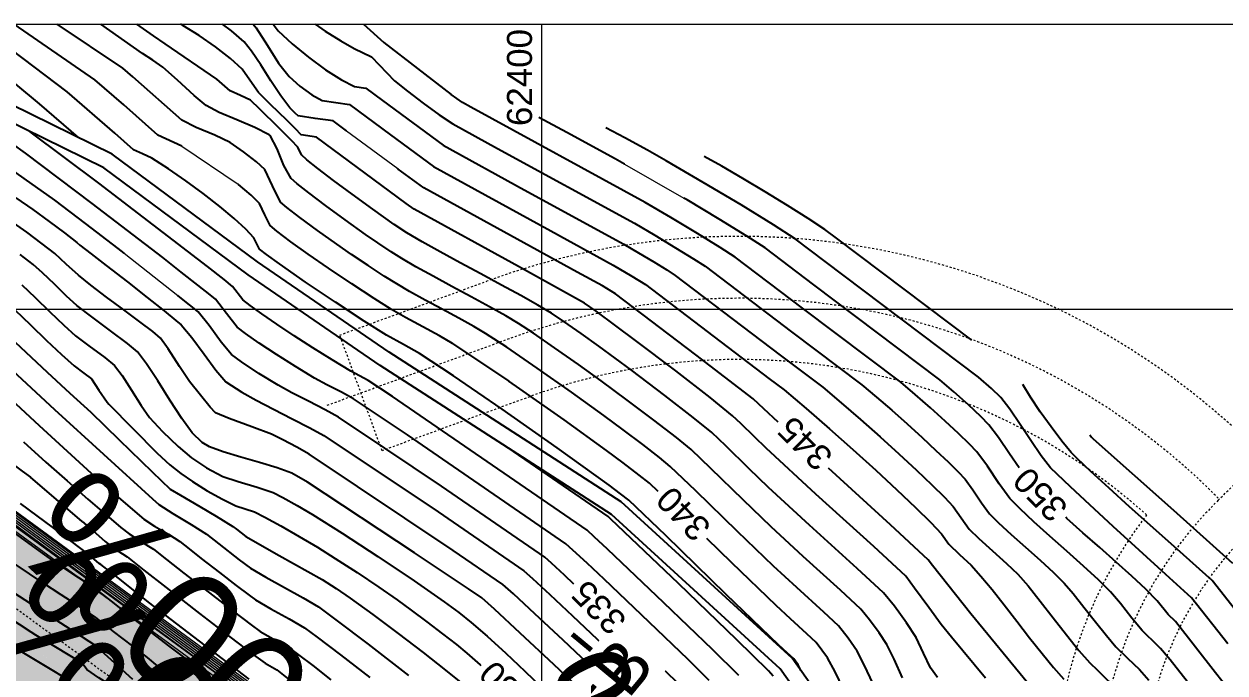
# Model space of a CAD drawing. Extents: x 62344 to 62624, y 108620 to 109406.
# Drawn here: x 62374.1 to 62434.2, y 108731.8 to 108764.3 of the extents above; entities that cross this region are included whole.
import ezdxf
from ezdxf.enums import TextEntityAlignment as Align

# ---------------------------------------------------------------- set-up
doc = ezdxf.new("R2018")
doc.units = 0
doc.header["$LTSCALE"] = 0.039369
doc.header["$MEASUREMENT"] = 0
for name, pattern in [('NASCOSTA', [9.525, 6.35, -3.175]), ('TRATTEGGIATA', [0.75, 0.5, -0.25]), ('TRATTOPUNTO2', [0.5, 0.25, -0.125, 0, -0.125])]:
    doc.linetypes.add(name, pattern=pattern)
for name, color, linetype in [('coordinate', 2, 'Continuous'), ('curve livello 1m', 2, 'Continuous'), ('curve livello 5m', 7, 'Continuous'), ('LIN010TR', 2, 'NASCOSTA'), ('LIN018CO', 6, 'Continuous'), ('LIN025CO', 7, 'Continuous'), ('LIN035CO', 1, 'Continuous'), ('Strade', 7, 'Continuous'), ('TEXT018', 143, 'Continuous'), ('TEXT035', 1, 'Continuous'), ('TEXT050', 3, 'Continuous'), ('TRATTCOLO-30', 253, 'Continuous'), ('TRATTCOLO-7', 51, 'Continuous')]:
    doc.layers.add(name, color=color, linetype=linetype)
doc.layers.add('LIN070CO', color=4, linetype='Continuous', lineweight=70)
doc.styles.add('ARIAL', font='arial.ttf')

# ---------------------------------------------------------------- blocks, each defined once
blk = doc.blocks.new('*U10')
at = {"layer": 'LIN018CO'}
blk.add_hatch(color=256, dxfattribs=at).paths.add_polyline_path([(-0.246, 0.129), (-0.241, 0.249), (0.004, 0.12)])
for p, q in [((-0.246, 0.129), (-0.241, 0.249)), ((-0.241, 0.249), (0.004, 0.12)), ((0.004, 0.12), (-1.835, 0.184))]:
    blk.add_line(p, q, dxfattribs=at)
at = {"layer": 'TEXT035', "lineweight": 30, "flags": 52}
blk.add_attdef('VALORE_AD', text='', height=0.25, rotation=357.992, dxfattribs=at).set_placement((-0.312, 0.191), align=Align.BOTTOM_RIGHT)
blk = doc.blocks.new('*U12')
at = {"layer": 'LIN018CO'}
blk.add_hatch(color=256, dxfattribs=at).paths.add_polyline_path([(-0.178, 0.213), (-0.128, 0.322), (0.05, 0.109)])
for p, q in [((0.05, 0.109), (-1.625, 0.872)), ((-0.178, 0.213), (-0.128, 0.322)), ((-0.128, 0.322), (0.05, 0.109))]:
    blk.add_line(p, q, dxfattribs=at)
at = {"layer": 'TEXT035', "lineweight": 30, "flags": 17}
blk.add_attdef('VALORE_AD', text='', height=0.25, rotation=335.5292, dxfattribs=at).set_placement((-0.215, 0.296), align=Align.BOTTOM_RIGHT)
blk = doc.blocks.new('Strada 4')
at = {"layer": 'TRATTCOLO-30', "linetype": 'Continuous', "lineweight": 0}
h = blk.add_hatch(color=256, dxfattribs=at)
h.dxf.hatch_style = 1
h.paths.add_polyline_path([(43.105, -1.419), (46.497, -3.339), (80.151, -4.519), (80.103, -2.716)])
h.paths.add_polyline_path([(46.497, -3.339), (46.874, -3.552), (52.527, -6.752), (80.237, -7.724), (80.151, -4.519)])
edge = h.paths.add_edge_path()
edge.add_line((55.533, 0.147), (48.635, 2.784))
edge.add_arc((41.881, -19.911), 23.678, 73.42614, 98.35518)
edge.add_line((38.44, 3.516), (21.582, 1.651))
edge.add_line((21.582, 1.651), (3.299, 0.105))
edge.add_line((3.299, 0.105), (0, 0))
edge.add_line((0, 0), (-4.868, -2.433))
edge.add_line((-4.868, -2.433), (-6.76, -3.083))
edge.add_line((-6.76, -3.083), (-8.08, -3.177))
edge.add_line((-8.08, -3.177), (-9.796, -2.619))
edge.add_line((-9.796, -2.619), (-8.386, -3.862))
edge.add_line((-8.386, -3.862), (0.216, -4.319))
edge.add_line((0.216, -4.319), (4.425, -3.312))
edge.add_line((4.425, -3.312), (21.922, -1.833))
edge.add_line((21.922, -1.833), (38.889, 0.045))
edge.add_line((38.889, 0.045), (40.891, -0.537))
edge.add_line((40.891, -0.537), (40.911, 0.659))
edge.add_line((40.911, 0.659), (40.911, 0.659))
edge.add_line((40.911, 0.659), (55.533, 0.147))
h.paths.add_polyline_path([(80.063, -1.214), (56.974, -0.404), (55.533, 0.147), (40.911, 0.659), (40.891, -0.537), (42.241, -0.929), (43.105, -1.419), (80.103, -2.716)])
h.paths.add_polyline_path([(113.896, 1.782), (80.063, -1.214), (80.103, -2.716), (114.117, -0.719), (114.116, -0.709)])
h.paths.add_polyline_path([(112.477, -4.869), (112.186, -1.588), (80.151, -4.519), (80.237, -7.724)])
h.paths.add_polyline_path([(112.124, -0.882), (113.749, -0.741), (80.103, -2.716), (80.151, -4.519), (112.186, -1.587)])
at = {"layer": 'TRATTCOLO-7', "linetype": 'Continuous', "lineweight": 0}
h = blk.add_hatch(color=256, dxfattribs=at)
h.dxf.hatch_style = 1
h.paths.add_polyline_path([(114.27, -1.309), (114.16, -1.207), (114.237, -2.072), (114.336, -2.057)], flags=17)
h.paths.add_polyline_path([(114.379, -1.412), (114.27, -1.309), (114.336, -2.057), (114.435, -2.042)], flags=17)
h.paths.add_polyline_path([(114.437, -0.925), (114.234, 0.229), (114.435, -2.042), (114.534, -2.027)])
h.paths.add_polyline_path([(114.344, -1.011), (114.252, -1.109), (114.27, -1.309), (114.379, -1.412)], flags=17)
h.paths.add_polyline_path([(114.252, -1.109), (114.16, -1.207), (114.27, -1.309)], flags=17)
h.paths.add_polyline_path([(114.038, 1.311), (113.852, 2.28), (114.16, -1.207), (114.252, -1.109)])
h.paths.add_polyline_path([(114.038, 1.311), (114.252, -1.109), (114.344, -1.011), (114.234, 0.229)])
h.paths.add_polyline_path([(52.527, -6.752), (42.241, -0.929), (38.889, 0.045), (21.922, -1.833), (4.425, -3.312), (0.216, -4.319), (-8.469, -3.858), (-8.397, -3.975), (-5.236, -4.212), (-4.645, -4.346), (-4.052, -4.48), (-1.88, -4.596), (0.216, -4.707), (4.518, -3.711), (18.308, -2.593), (21.076, -2.268), (38.857, -0.438), (41.275, -1.19), (44.607, -3.017), (52.334, -7.418), (54.887, -7.518), (56.143, -7.79), (57.152, -7.998), (58.044, -8.175), (58.724, -8.302), (59.095, -8.359), (60.827, -8.318), (62.559, -8.278), (65.673, -8.25), (67.078, -8.203), (68.479, -8.146), (69.599, -8.092), (73.104, -8.228), (79.801, -8.378), (80.253, -8.38), (92.186, -7.276), (115.151, -5.266), (115.066, -4.633), (114.854, -3.378), (114.645, -2.142), (114.623, -2.014), (114.237, -2.072), (114.469, -4.693), (80.237, -7.724)])
h.paths.add_polyline_path([(112.957, -0.851), (115.342, -0.772), (115.308, 0.258), (112.922, 0.179)], flags=9)
at = {"linetype": 'Continuous', "lineweight": 0, "flags": 128}
blk.add_lwpolyline([(-9.67, -2.475), (-8.309, -3.675), (0.198, -4.127), (4.394, -3.123), (21.903, -1.643), (38.906, 0.238), (42.315, -0.752), (52.58, -6.563), (80.232, -7.533), (112.49, -4.677)], dxfattribs=at)
at = {"layer": 'curve livello 1m', "linetype": 'Continuous', "lineweight": 0, "flags": 128}
for points in [[(90.131, -6.848), (114.577, -4.784), (114.038, 1.311)], [(65.131, -7.194), (80.237, -7.784), (114.686, -4.875), (114.234, 0.229)], [(3.263, -3.59), (4.432, -3.337), (21.939, -1.99), (38.865, -0.23), (42.112, -1.225), (52.425, -7.099), (80.246, -8.184), (115.12, -5.24), (115.066, -4.633)], [(15.773, -2.353), (21.93, -1.89), (38.875, -0.129), (42.152, -1.133), (52.454, -7), (80.244, -8.084), (115.011, -5.149), (114.854, -3.378)], [(28.282, -1.129), (38.884, -0.027), (42.191, -1.04), (52.482, -6.901), (80.242, -7.984), (114.903, -5.057), (114.645, -2.142)], [(40.891, -0.537), (42.231, -0.948), (52.51, -6.802), (80.24, -7.884), (114.794, -4.966), (114.437, -0.925)]]:
    blk.add_lwpolyline(points, dxfattribs=at)
at = {"layer": 'LIN018CO', "linetype": 'TRATTOPUNTO2', "lineweight": 0, "ltscale": 5, "flags": 128}
blk.add_lwpolyline([(-4.025, -2.012), (15.794, -0.599), (28.305, 0.628), (38.378, 1.633, -0.11239), (47.777, -0.151), (55.32, -3.584), (80.051, -4.487), (114.148, -1.407)], format="xyb", dxfattribs=at)
at = {"layer": 'LIN035CO', "linetype": 'Continuous', "lineweight": 0, "flags": 128}
for points in [[(73.104, -8.228), (79.801, -8.378), (80.253, -8.38), (92.186, -7.276), (115.151, -5.266), (115.066, -4.633), (114.854, -3.378), (114.645, -2.142), (114.437, -0.925), (114.234, 0.229), (114.038, 1.311), (113.852, 2.28)], [(52.527, -6.752), (80.237, -7.724), (114.469, -4.693)]]:
    blk.add_lwpolyline(points, dxfattribs=at)
ref = blk.add_blockref('*U12', (55.043, -3.337), dxfattribs=dict(xscale=5, yscale=5, zscale=5))
lines = blk.add_mtext('P=4.00%', dxfattribs={"layer": 'TEXT035', "insert": (53.966, -1.858), "char_height": 6, "attachment_point": 1, "rotation": 335.52919})
ref.add_attrib('VALORE_AD', '', (53.966, -1.858), dxfattribs={"flags": 16}).embed_mtext(lines)
ref = blk.add_blockref('*U10', (74.244, -0.304), dxfattribs=dict(xscale=5, yscale=5, zscale=5))
lines = blk.add_mtext('P=4.00%', dxfattribs={"layer": 'TEXT035', "insert": (72.685, 0.651), "char_height": 6, "attachment_point": 1, "rotation": 357.99202})
ref.add_attrib('VALORE_AD', '', (72.685, 0.651), dxfattribs={"flags": 52}).embed_mtext(lines)
ref = blk.add_blockref('*U10', (76.032, -4.074), dxfattribs=dict(xscale=5, yscale=5, zscale=5))
lines = blk.add_mtext('P=4.00%', dxfattribs={"layer": 'TEXT035', "insert": (74.472, -3.119), "char_height": 6, "attachment_point": 1, "rotation": 357.99202})
ref.add_attrib('VALORE_AD', '', (74.472, -3.119), dxfattribs={"flags": 52}).embed_mtext(lines)
blk = doc.blocks.new('*U37')
at = {"layer": 'LIN070CO'}
for p, q in [((3.379, 0.59), (3.392, 0.09)), ((-3.827, -0.102), (-3.841, 0.398)), ((3.392, 0.09), (1.893, 0.05)), ((-2.328, -0.062), (-3.827, -0.102))]:
    blk.add_line(p, q, dxfattribs=at)
at = {"layer": 'TEXT018', "lineweight": 30}
blk.add_attdef('RIF2', text='', height=0.18, rotation=1.5258, dxfattribs=at).set_placement((3.246, -0.064), align=Align.TOP_RIGHT)
blk.add_attdef('RIF1', text='', height=0.18, rotation=1.5258, dxfattribs=at).set_placement((-3.674, -0.248), align=Align.TOP_LEFT)
at = {"layer": 'TEXT050', "lineweight": 30}
blk.add_attdef('SEZ2', text='', height=0.4, rotation=1.5258, dxfattribs=at).set_placement((3.238, 0.236), align=Align.BOTTOM_RIGHT)
blk.add_attdef('SEZ1', text='', height=0.4, rotation=1.5258, dxfattribs=at).set_placement((-3.682, 0.052), align=Align.BOTTOM_LEFT)

msp = doc.modelspace()

# ---------------------------------------------------------------- linework, layer by layer
at = {"layer": 'coordinate', "linetype": 'Continuous', "lineweight": 0}
for p, q in [((62399.99999, 108764.27057), (62399.99999, 108620.31839)), ((62343.81004, 108750.00002), (62480.2144, 108750.00002))]:
    msp.add_line(p, q, dxfattribs=at)
at = {"layer": 'curve livello 1m', "flags": 128}
for points in [[(62374.8908, 108760.28126), (62371.22349, 108763.31052), (62369.49495, 108764.27057)], [(62376.27841, 108760.87722), (62371.78234, 108764.27057)], [(62379.05363, 108762.06916), (62375.78128, 108764.27057)], [(62380.04373, 108762.80044), (62377.96633, 108764.27057)], [(62380.59473, 108763.68771), (62379.76015, 108764.27057)], [(62422.21456, 108731.54785), (62420.51334, 108733.59886), (62419.99385, 108734.23906), (62419.37627, 108735.07634), (62418.67002, 108736.05424), (62418.2256, 108736.64388), (62416.6311, 108738.13022), (62413.73578, 108740.76032), (62411.24241, 108743.0498), (62410.65342, 108743.61835), (62409.9745, 108744.28095), (62409.55975, 108744.67658), (62408.44489, 108745.58071), (62406.72244, 108746.91641), (62404.71235, 108748.4387), (62402.73453, 108749.90262), (62402.15577, 108750.30447), (62398.85563, 108752.13891), (62393.63613, 108755.00108), (62393.23284, 108755.29969), (62388.75579, 108758.61487), (62387.98795, 108758.72049), (62387.68951, 108759.02173), (62387.26438, 108759.45396), (62386.44431, 108760.25082), (62385.84292, 108760.83883), (62385.41716, 108761.45845), (62385.03063, 108762.00818), (62384.44075, 108762.53871), (62383.69157, 108763.12272), (62382.87103, 108763.6985), (62382.06703, 108764.20438), (62381.94333, 108764.27057)], [(62385.58477, 108764.27057), (62385.73627, 108764.07623), (62386.29014, 108763.19967), (62386.84592, 108762.31907), (62387.37347, 108761.63753), (62387.37347, 108761.63753), (62387.90618, 108761.16533), (62388.51738, 108760.72104), (62389.0237, 108760.43794), (62389.0237, 108760.43794), (62389.71065, 108760.34375), (62390.39513, 108760.24929), (62390.39513, 108760.24929), (62392.4469, 108758.72999), (62394.59979, 108757.13589), (62400.46378, 108753.92032), (62403.58409, 108752.21512), (62404.52258, 108751.66005), (62405.20015, 108751.23713), (62405.20015, 108751.23713), (62411.37405, 108746.54469), (62412.136, 108745.97086), (62413.24372, 108745.03547), (62414.40849, 108744.02543), (62415.58417, 108742.98297), (62416.72462, 108741.95034), (62417.7837, 108740.96977), (62418.71525, 108740.08349), (62419.47314, 108739.33374), (62420.01123, 108738.76275), (62420.01123, 108738.76275), (62420.37943, 108738.24372), (62420.92173, 108737.73783), (62421.50619, 108737.19801), (62421.50619, 108737.19801), (62421.98635, 108736.65344), (62422.54224, 108735.97635), (62423.14991, 108735.20909), (62423.78541, 108734.39403), (62424.42481, 108733.57353), (62425.04416, 108732.78996), (62425.61952, 108732.08566), (62426.12694, 108731.503)], [(62386.572, 108764.27057), (62386.82658, 108763.92584), (62386.82658, 108763.92584), (62387.52223, 108763.27829), (62388.34464, 108762.60952), (62389.20196, 108761.98632), (62390.00234, 108761.47543), (62390.65392, 108761.14365), (62390.65392, 108761.14365), (62391.2148, 108761.0665), (62392.05393, 108760.44515), (62395.08162, 108758.20329), (62399.1335, 108755.98141), (62404.11668, 108753.25818), (62404.85767, 108752.82518), (62405.61547, 108752.37173), (62406.26909, 108751.97103), (62406.69755, 108751.69631), (62406.69755, 108751.69631), (62411.93856, 108747.71291), (62414.08337, 108746.09765), (62415.00056, 108745.32314), (62415.965, 108744.48683), (62416.93846, 108743.62367), (62417.88276, 108742.76865), (62418.75967, 108741.95674), (62419.531, 108741.2229), (62420.15853, 108740.6021), (62420.60407, 108740.12932), (62420.60407, 108740.12932), (62421.00019, 108739.57132), (62421.39842, 108739.00958), (62421.39842, 108739.00958), (62421.8868, 108738.52755), (62422.56838, 108737.91818), (62423.2727, 108737.29051), (62423.82929, 108736.75359), (62423.82929, 108736.75359), (62424.34262, 108736.16272), (62424.94988, 108735.4077), (62425.6068, 108734.56682), (62426.26912, 108733.7184), (62426.89258, 108732.94074), (62427.43292, 108732.31216), (62427.43292, 108732.31216), (62427.81049, 108731.94721), (62428.8616, 108730.92163)], [(62388.67509, 108764.27057), (62389.17814, 108763.91932), (62389.9586, 108763.42244), (62390.64026, 108763.04434)], [(62391.09759, 108764.27057), (62392.12301, 108763.34793), (62395.49001, 108760.74926)], [(62419.81307, 108731.58174), (62419.46951, 108732.06535), (62419.11749, 108732.80121), (62418.74953, 108733.58099), (62418.26488, 108734.31554), (62417.65566, 108735.14408), (62417.10464, 108735.81805), (62415.79436, 108737.03945), (62413.41514, 108739.20073), (62411.36622, 108741.08209), (62410.37075, 108742.04302), (62409.22329, 108743.1629), (62408.52231, 108743.83156), (62407.59828, 108744.58093), (62406.17067, 108745.68799), (62404.50465, 108746.94971), (62402.86539, 108748.16305), (62401.98847, 108748.79042), (62401.11458, 108749.39719), (62400.50588, 108749.80133), (62399.82219, 108750.20744), (62398.97005, 108750.68586), (62398.00225, 108751.2142), (62396.97153, 108751.77006), (62395.93067, 108752.33105), (62394.93242, 108752.87477), (62394.02954, 108753.37884), (62393.27481, 108753.82085), (62392.63919, 108754.24281), (62391.57381, 108755.00268), (62390.5394, 108755.75477), (62389.60037, 108756.45078), (62388.82118, 108757.04243), (62388.26624, 108757.48142), (62387.99999, 108757.71949), (62387.80719, 108758.1148), (62387.4886, 108758.44462), (62386.84278, 108759.09242), (62385.91141, 108760.00944), (62385.43912, 108760.45995), (62384.94552, 108760.68962), (62384.43665, 108760.9238), (62383.7639, 108761.52002), (62381.17927, 108763.27752), (62380.59473, 108763.68771)], [(62390.64026, 108763.04434), (62391.50176, 108762.62333), (62392.65518, 108761.42413)], [(62418.05881, 108731.57251), (62417.64884, 108732.49867), (62417.27175, 108733.24043), (62416.89223, 108733.81564), (62416.41517, 108734.46445), (62415.98367, 108734.99222), (62414.95762, 108735.94868), (62413.0945, 108737.64113), (62411.49003, 108739.11439), (62410.08809, 108740.46769), (62408.47209, 108742.04486), (62407.48487, 108742.98655), (62406.75168, 108743.58116), (62405.61891, 108744.45958), (62404.29696, 108745.46072), (62402.99625, 108746.42347), (62401.85966, 108747.24003), (62400.66137, 108748.08117), (62399.59546, 108748.81214), (62398.85598, 108749.29819), (62398.2129, 108749.67818), (62397.40011, 108750.13107), (62396.48121, 108750.62985), (62395.5198, 108751.14755), (62394.57949, 108751.65716), (62393.72388, 108752.13168), (62393.01657, 108752.54413), (62392.48678, 108752.88141), (62391.8146, 108753.32763), (62391.20168, 108753.74894), (62390.17592, 108754.48199), (62389.20089, 108755.19486), (62388.36603, 108755.82052), (62387.7608, 108756.29192), (62387.47463, 108756.54204), (62387.1179, 108757.20031), (62386.78409, 108758.02681), (62386.42548, 108758.69327), (62386.37822, 108758.73006), (62385.66147, 108759.09063), (62384.76385, 108759.47195), (62383.88549, 108759.8469), (62383.2265, 108760.18837), (62382.62549, 108760.69638), (62381.79043, 108761.46948), (62381.05543, 108762.1125), (62380.55785, 108762.46863), (62380.04373, 108762.80044)], [(62416.57882, 108731.30569), (62416.1705, 108732.18917), (62415.79398, 108732.89987), (62415.34948, 108733.55242), (62414.86271, 108734.1664), (62414.12088, 108734.8579), (62412.77386, 108736.08153), (62411.61385, 108737.14669), (62409.80542, 108738.89236), (62407.72088, 108740.92681), (62406.44742, 108742.14154), (62405.90507, 108742.58138), (62405.06714, 108743.23117), (62404.08927, 108743.97173), (62403.1271, 108744.6839), (62401.50167, 108745.85166), (62399.78799, 108747.05458), (62398.26361, 108748.09994), (62397.20609, 108748.79505), (62396.62075, 108749.13867), (62395.87046, 108749.5532), (62395.03215, 108750.00599), (62394.18274, 108750.46439), (62393.39916, 108750.89575), (62392.75833, 108751.26741), (62392.13783, 108751.65926), (62391.3384, 108752.18326), (62390.50039, 108752.74626), (62389.76417, 108753.25507), (62388.79912, 108753.94673), (62387.92032, 108754.59479), (62387.25972, 108755.10037), (62386.94927, 108755.3646), (62386.55388, 108756.17349), (62386.15688, 108756.98934), (62385.74323, 108757.38259), (62385.10091, 108757.88267), (62384.42263, 108758.33956), (62383.65477, 108758.71114), (62382.73196, 108759.09864), (62382.01635, 108759.45295), (62379.55629, 108761.6332), (62379.05363, 108762.06916)], [(62392.65518, 108761.42413), (62393.29349, 108760.90843), (62394.08186, 108760.31034), (62394.88396, 108759.73078), (62395.56346, 108759.2707), (62395.56346, 108759.2707), (62397.80321, 108758.04251), (62404.64928, 108754.30124), (62405.66727, 108753.70637), (62406.70836, 108753.0834), (62407.60632, 108752.53292), (62408.19496, 108752.15549), (62408.19496, 108752.15549), (62412.50308, 108748.88114), (62416.03074, 108746.22443), (62416.75741, 108745.61081), (62417.5215, 108744.94823), (62418.29275, 108744.26437), (62419.04089, 108743.58697), (62419.73564, 108742.94371), (62420.34675, 108742.36231), (62420.84392, 108741.87047), (62421.19691, 108741.4959), (62421.19691, 108741.4959), (62421.58908, 108740.96468), (62422.02235, 108740.31177), (62422.41742, 108739.77544), (62422.41742, 108739.77544), (62422.87175, 108739.3117), (62423.49682, 108738.73618), (62424.21503, 108738.09853), (62424.94876, 108737.44838), (62425.62041, 108736.83538), (62426.15238, 108736.30917), (62426.15238, 108736.30917), (62426.60363, 108735.78431), (62427.1428, 108735.10598), (62427.715, 108734.37128), (62428.26533, 108733.67736), (62428.7389, 108733.12132), (62428.7389, 108733.12132), (62429.32542, 108732.55441), (62429.91531, 108731.97884), (62430.38454, 108731.45546)], [(62412.97832, 108731.92546), (62412.83842, 108732.21874), (62412.62077, 108732.51475), (62412.2961, 108732.81389), (62411.86147, 108733.21128), (62409.24009, 108735.7417), (62406.21846, 108738.69072), (62404.37254, 108740.45151), (62403.9636, 108740.77434), (62403.38882, 108741.20475), (62400.78568, 108743.07492), (62398.04122, 108745.00139), (62395.59993, 108746.67555), (62393.9063, 108747.78877), (62393.09277, 108748.24193), (62392.24186, 108748.71398), (62391.13257, 108749.41448), (62389.70341, 108750.35125), (62388.2053, 108751.35772), (62386.88914, 108752.26734), (62386.24027, 108752.7388), (62385.89855, 108753.00971), (62385.6197, 108753.58147), (62385.21639, 108754.01102), (62384.62981, 108754.54474), (62383.90462, 108755.14785), (62383.08552, 108755.78558), (62382.21717, 108756.42312), (62381.34426, 108757.0257), (62380.51146, 108757.55854), (62380.04258, 108757.77402), (62379.59606, 108757.9821), (62378.6602, 108758.81151), (62376.27841, 108760.87722)], [(62434.93013, 108728.05202), (62431.45846, 108732.45973), (62431.35832, 108732.58577), (62430.96903, 108733.03605), (62430.84035, 108733.1616), (62430.04488, 108733.93047), (62429.53804, 108734.5429), (62428.9635, 108735.2786), (62428.47548, 108735.86474), (62427.87427, 108736.46453), (62427.12362, 108737.15738), (62426.28947, 108737.90111), (62425.43773, 108738.65354), (62424.63435, 108739.3725), (62423.94527, 108740.01581), (62423.43641, 108740.5413), (62422.90341, 108741.2649), (62422.31885, 108742.14577), (62421.78975, 108742.86247), (62421.41776, 108743.25119), (62420.86987, 108743.78161), (62420.19902, 108744.40528), (62419.45815, 108745.07374), (62418.70021, 108745.73854), (62417.97812, 108746.35122), (62413.06759, 108750.04936), (62409.69237, 108752.61467), (62408.94355, 108753.0948), (62407.80125, 108753.79508), (62406.47687, 108754.58757), (62405.18187, 108755.3443), (62396.47293, 108760.10361), (62396.04529, 108760.3381), (62395.49001, 108760.74926)], [(62376.83671, 108758.59358), (62374.8908, 108760.28126)], [(62409.87943, 108731.67809), (62408.55961, 108732.97638), (62406.12366, 108735.31906), (62403.30235, 108738.0033), (62402.64095, 108738.62404), (62402.28067, 108738.95399), (62392.54546, 108745.63975), (62391.33735, 108746.44593), (62390.46992, 108746.90408), (62389.52677, 108747.47436), (62388.56191, 108748.07705), (62387.62261, 108748.68086), (62386.75613, 108749.2545), (62386.00973, 108749.76668), (62385.43068, 108750.18611), (62385.06624, 108750.48151), (62384.54616, 108751.1459), (62384.12673, 108751.48373), (62383.29063, 108752.13983), (62377.85529, 108756.30169), (62374.42932, 108758.88207)], [(62434.34526, 108733.26883), (62432.5267, 108735.57379), (62431.97738, 108736.06588), (62431.23151, 108736.73007), (62429.89833, 108737.94764), (62428.608, 108739.13331), (62427.44048, 108740.2129), (62426.47574, 108741.11218), (62425.79372, 108741.75696), (62425.4744, 108742.07302), (62425.00755, 108742.67594), (62424.48916, 108743.43503), (62423.95428, 108744.24492), (62423.43802, 108745.00025), (62422.97543, 108745.59562), (62422.51529, 108746.0419), (62421.87286, 108746.6048), (62414.19661, 108752.38581), (62412.68718, 108753.53304), (62411.61802, 108754.21857), (62409.98702, 108755.21843), (62408.09607, 108756.34995), (62406.24705, 108757.43043), (62405.29967, 108757.9626), (62404.17795, 108758.57561), (62403.21841, 108759.08554)], [(62408.39917, 108731.43858), (62407.34232, 108732.4782), (62405.39171, 108734.35412), (62403.13252, 108736.50355), (62402.28372, 108737.30214), (62401.57855, 108737.95831), (62401.22857, 108738.27522), (62393.30726, 108743.71526), (62390.59647, 108745.52417), (62389.99059, 108745.85127), (62389.26206, 108746.22226), (62388.65013, 108746.55219), (62387.69816, 108747.13177), (62386.74226, 108747.73929), (62385.87532, 108748.31323), (62385.19022, 108748.79212), (62384.77985, 108749.11445), (62384.24861, 108749.78818), (62383.69075, 108750.50575), (62383.42228, 108750.72738), (62382.81242, 108751.2132), (62381.98443, 108751.86563), (62381.06155, 108752.58713), (62377.52535, 108755.29481), (62374.18564, 108757.81022), (62373.54223, 108758.2697)], [(62421.5267, 108748.45885), (62414.76113, 108753.55403), (62414.18459, 108753.99222), (62413.33776, 108754.55017), (62412.31507, 108755.19636), (62411.20043, 108755.88), (62410.07773, 108756.55033), (62409.03087, 108757.15658), (62408.14376, 108757.64796)], [(62373.71332, 108755.56878), (62374.55087, 108754.98756), (62375.37945, 108754.39361), (62376.13656, 108753.831), (62376.75973, 108753.34379), (62376.75973, 108753.34379), (62376.90163, 108753.21162), (62377.47623, 108752.77032), (62378.23032, 108752.19379), (62378.23032, 108752.19379), (62379.28908, 108751.36656), (62380.28342, 108750.58488), (62381.12333, 108749.91997), (62381.71883, 108749.44308), (62381.97994, 108749.22545), (62381.97994, 108749.22545), (62382.51854, 108748.58268), (62383.12072, 108747.75806), (62383.70928, 108746.95585), (62384.20707, 108746.38033), (62384.20707, 108746.38033), (62385.01055, 108745.84839), (62385.727, 108745.4514), (62386.60462, 108744.99743), (62387.53442, 108744.52519), (62388.40745, 108744.07337), (62389.11471, 108743.68066), (62389.11471, 108743.68066), (62394.83084, 108739.86628), (62399.12435, 108736.91767), (62399.55003, 108736.53582), (62400.41799, 108735.73292), (62401.55626, 108734.66899), (62402.79287, 108733.50403), (62402.79287, 108733.50403), (62403.92781, 108732.42423), (62404.90773, 108731.48184)], [(62403.4622, 108731.20389), (62402.62305, 108732.00428), (62401.08903, 108733.4494), (62399.677, 108734.76921), (62398.6003, 108735.76521), (62398.07224, 108736.23889), (62395.59263, 108737.94179), (62388.37384, 108742.7589), (62387.76373, 108743.1035), (62387.06716, 108743.47142), (62386.4931, 108743.75227), (62385.5193, 108744.12727), (62384.37969, 108744.53292), (62383.70315, 108744.81501), (62383.4225, 108745.11187), (62382.9398, 108745.69692), (62382.39987, 108746.39464), (62381.89204, 108747.13997), (62381.32008, 108748.01715), (62380.93627, 108748.55885), (62380.55853, 108748.88477), (62379.90982, 108749.38148), (62379.10157, 108749.98026), (62378.24518, 108750.61236), (62377.45208, 108751.20905), (62376.83369, 108751.70158), (62376.23078, 108752.26486), (62375.66354, 108752.79155), (62375.03047, 108753.28346), (62374.25284, 108753.85464), (62373.41989, 108754.44214)], [(62402.45323, 108730.50452), (62400.62179, 108732.22982), (62398.93602, 108733.8055), (62397.65057, 108734.9946), (62397.02014, 108735.56012), (62396.35442, 108736.0173), (62393.65229, 108737.82044), (62388.30172, 108741.35884), (62387.50568, 108741.8046), (62386.78599, 108742.06774), (62385.89877, 108742.3349), (62384.95997, 108742.6025), (62384.08554, 108742.86693), (62383.39143, 108743.1246), (62383.02471, 108743.34018), (62382.5332, 108743.81618), (62382.00714, 108744.53349), (62381.41539, 108745.45083), (62380.81202, 108746.41563), (62380.2511, 108747.27534), (62379.78671, 108747.87737), (62379.28953, 108748.28768), (62378.43572, 108748.92404), (62377.50216, 108749.6156), (62376.76575, 108750.19154), (62376.24817, 108750.66093), (62375.63304, 108751.24979), (62375.03466, 108751.82147), (62374.56735, 108752.2393), (62373.92141, 108752.73694)], [(62373.99911, 108751.22093), (62374.67165, 108750.58462), (62375.40288, 108749.88081), (62376.10691, 108749.21221), (62376.69781, 108748.6815), (62376.69781, 108748.6815), (62377.36504, 108748.16662), (62378.15194, 108747.58476), (62378.63716, 108747.19589), (62378.63716, 108747.19589), (62379.02085, 108746.68312), (62379.4878, 108745.95014), (62379.97021, 108745.18825), (62380.4003, 108744.58876), (62380.4003, 108744.58876), (62381.04614, 108743.88821), (62381.82115, 108743.13765), (62382.49281, 108742.56227), (62382.49281, 108742.56227), (62383.24273, 108742.0761), (62384.05407, 108741.64448), (62384.05407, 108741.64448), (62384.82939, 108741.37865), (62385.78023, 108741.1054), (62386.57734, 108740.83492), (62386.57734, 108740.83492), (62387.0554, 108740.59049), (62387.78446, 108740.18224), (62388.54579, 108739.73265), (62388.54579, 108739.73265), (62390.02539, 108738.80145), (62391.82421, 108737.62764), (62393.63301, 108736.41569), (62395.14257, 108735.37011), (62395.14257, 108735.37011), (62395.87288, 108734.8283), (62396.49235, 108734.33869), (62396.49235, 108734.33869), (62397.28985, 108733.64236), (62398.21783, 108732.79896), (62399.17387, 108731.90434), (62400.05552, 108731.05434)], [(62371.27878, 108750.58257), (62375.27153, 108746.86341), (62376.41565, 108745.80607), (62377.45564, 108744.85446), (62378.88113, 108743.47522), (62380.51829, 108741.87282), (62381.42901, 108741.00644), (62381.42901, 108741.00644), (62381.94347, 108740.69854), (62382.905, 108740.13916), (62383.73565, 108739.65048), (62383.73565, 108739.65048), (62384.55857, 108739.13962), (62384.74125, 108738.99511), (62385.20515, 108738.64014), (62386.87246, 108737.69062), (62389.03394, 108736.48025), (62389.72786, 108736.0347), (62390.43024, 108735.55686), (62390.43024, 108735.55686), (62391.56593, 108734.73228), (62392.82998, 108733.788), (62394.08763, 108732.82697), (62395.20415, 108731.95218), (62396.04477, 108731.26657)], [(62370.70231, 108749.55891), (62375.64101, 108744.99479), (62380.53629, 108740.51551), (62380.86084, 108740.2356), (62381.56161, 108739.78686), (62382.47319, 108739.24344), (62383.23866, 108738.75947), (62383.23866, 108738.75947), (62383.86261, 108738.26589), (62384.88548, 108737.47643), (62385.44707, 108737.05352), (62385.44707, 108737.05352), (62386.20858, 108736.5985), (62387.14859, 108736.0848), (62388.08688, 108735.57194), (62388.84323, 108735.11941), (62388.84323, 108735.11941), (62389.72258, 108734.47502), (62391.32754, 108733.25054), (62393.34738, 108731.68511)], [(62371.83671, 108746.98338), (62374.86636, 108744.18351), (62377.86939, 108741.43568), (62378.82404, 108740.59619), (62379.6555, 108739.87909), (62380.11431, 108739.4995), (62380.11431, 108739.4995), (62380.64611, 108739.15897), (62381.33787, 108738.74659), (62381.91875, 108738.37933), (62381.91875, 108738.37933), (62382.37678, 108738.01798), (62382.98397, 108737.53667), (62382.98397, 108737.53667), (62383.89214, 108736.83307), (62384.73022, 108736.1889), (62385.37144, 108735.70117), (62385.68898, 108735.46689), (62385.68898, 108735.46689), (62386.4594, 108735.016), (62387.38228, 108734.51509), (62388.14827, 108734.06634), (62388.14827, 108734.06634), (62388.78504, 108733.59971), (62389.94725, 108732.71301), (62391.4099, 108731.57942)], [(62434.72637, 108734.944), (62433.54793, 108736.43764), (62431.79661, 108738.00652), (62429.41865, 108740.12406), (62428.40817, 108741.04833), (62427.49238, 108741.89373), (62426.80842, 108742.533), (62426.49339, 108742.83888), (62426.02685, 108743.40731), (62425.49454, 108744.11306), (62424.95434, 108744.87454), (62424.46414, 108745.61015), (62424.0818, 108746.23832)], [(62374.09172, 108743.37223), (62375.20249, 108742.35585), (62376.26678, 108741.41638), (62377.31542, 108740.50119), (62378.24845, 108739.69648), (62378.96589, 108739.08848), (62379.36779, 108738.7634), (62379.36779, 108738.7634), (62379.96448, 108738.39155), (62380.59885, 108737.99918), (62380.59885, 108737.99918), (62381.24661, 108737.48815), (62382.10533, 108736.80745), (62382.10533, 108736.80745), (62383.3897, 108735.81239), (62384.57497, 108734.90137), (62385.48181, 108734.21159), (62385.93089, 108733.88027), (62385.93089, 108733.88027), (62386.69364, 108733.44602), (62387.45331, 108733.01326), (62387.45331, 108733.01326), (62387.8475, 108732.72439), (62388.56697, 108732.17549), (62389.47242, 108731.47374)], [(62427.43538, 108743.71329), (62427.51239, 108743.60474), (62427.6058, 108743.51805), (62431.61584, 108739.94717), (62434.56915, 108737.3015)], [(62411.5885, 108731.65732), (62411.35968, 108731.91759), (62409.7769, 108733.47457), (62406.8556, 108736.284), (62403.47217, 108739.50306), (62403.33278, 108739.63277), (62398.3373, 108743.06346)], [(62385.37303, 108731.50408), (62383.18, 108733.18617), (62380.34805, 108735.34901), (62378.98626, 108736.42848), (62377.95904, 108737.23888), (62377.87474, 108737.29121), (62377.376, 108737.72137), (62375.98731, 108738.77159), (62373.93802, 108740.28829)], [(62383.30733, 108731.62746), (62382.83708, 108732.04297), (62381.36734, 108733.17028), (62379.46941, 108734.61979), (62378.49167, 108735.39475), (62377.74105, 108735.98704), (62377.19099, 108736.34547), (62376.51758, 108736.78154), (62375.57582, 108737.42394), (62374.7344, 108738.01305), (62373.02829, 108739.27173)], [(62381.45352, 108731.55345), (62380.80237, 108732.14491), (62380.30114, 108732.58186), (62379.55469, 108733.15439), (62378.59077, 108733.89057), (62378.0942, 108734.28415), (62377.71297, 108734.58496), (62377.03642, 108735.03048), (62375.96993, 108735.71547), (62375.05518, 108736.31088), (62373.00935, 108737.7064)], [(62373.59279, 108735.84023), (62375.00119, 108734.92349), (62376.64323, 108733.86883), (62377.6849, 108733.18289), (62377.6849, 108733.18289), (62377.71213, 108733.16135), (62377.76519, 108733.12075), (62379.54937, 108731.50486)], [(62376.34289, 108731.44932), (62375.69813, 108731.85399), (62374.36035, 108732.64658), (62372.83651, 108733.54618)]]:
    msp.add_lwpolyline(points, dxfattribs=at)
at = {"layer": 'curve livello 5m', "linetype": 'Continuous', "lineweight": 0}
for p, q in [((62390.24724, 108758.93464), (62392.81221, 108757.03532)), ((62382.01652, 108758.15609), (62384.83514, 108756.25703)), ((62404.15292, 108757.26453), (62407.12216, 108755.56478)), ((62379.12811, 108752.8036), (62381.81221, 108750.69305))]:
    msp.add_line(p, q, dxfattribs=at)
at = {"layer": 'curve livello 5m'}
for p, q in [((62395.5562, 108748.29191), (62398.36625, 108746.40402)), ((62378.36199, 108745.25454), (62380.76945, 108742.80555)), ((62394.99494, 108741.15491), (62392.16408, 108743.06196)), ((62377.02928, 108739.38751), (62374.43236, 108741.60655)), ((62374.47239, 108733.84665), (62371.62666, 108735.71113))]:
    msp.add_line(p, q, dxfattribs=at)
at = {"layer": 'curve livello 5m', "flags": 128}
for points in [[(62377.66602, 108761.47319), (62373.62926, 108764.27057)], [(62390.24724, 108758.93464), (62389.57546, 108759.43208), (62388.6772, 108759.54959), (62387.82696, 108759.67259), (62387.82696, 108759.67259), (62387.68598, 108759.81551), (62387.40901, 108760.08534), (62386.96971, 108760.67405), (62386.46808, 108761.43012), (62385.95745, 108762.221), (62385.49115, 108762.91412), (62385.12252, 108763.37692), (62384.49916, 108763.92558), (62384.03806, 108764.27057)], [(62382.01652, 108758.15609), (62381.61634, 108758.33999), (62380.80621, 108758.71752), (62379.10825, 108760.22236), (62377.66602, 108761.47319)], [(62404.15292, 108757.26453), (62403.68185, 108757.52915), (62401.2752, 108758.84435), (62399.86781, 108759.59228)], [(62379.12811, 108752.8036), (62378.83248, 108753.03443), (62378.83248, 108753.03443), (62377.19541, 108754.28793), (62375.64931, 108755.45243), (62374.11967, 108756.5448), (62372.57734, 108757.61919)], [(62411.8423, 108744.35298), (62411.1186, 108745.0175), (62410.59719, 108745.52159), (62407.71904, 108747.72538), (62403.70274, 108750.77794), (62403.0515, 108751.17206), (62401.79407, 108751.85922), (62394.11796, 108756.06848), (62392.83987, 108757.01484), (62392.81221, 108757.03532)], [(62395.5562, 108748.29191), (62395.5562, 108748.29191), (62394.9071, 108748.66574), (62394.06246, 108749.12396), (62393.20066, 108749.59085), (62392.5001, 108749.9907), (62392.5001, 108749.9907), (62391.6352, 108750.53687), (62390.5209, 108751.26725), (62389.35285, 108752.05199), (62388.32665, 108752.76121), (62388.32665, 108752.76121), (62387.46543, 108753.38133), (62386.76071, 108753.90946), (62386.42391, 108754.18715), (62386.42391, 108754.18715), (62386.15664, 108754.73393), (62385.88829, 108755.28541), (62385.88829, 108755.28541), (62385.47408, 108755.70901), (62384.84275, 108756.2511), (62384.83514, 108756.25703)], [(62423.8916, 108742.06334), (62423.41624, 108742.77299), (62422.87031, 108743.5876), (62422.38259, 108744.22905), (62421.97824, 108744.64112), (62421.35716, 108745.22359), (62420.63451, 108745.87103), (62419.92549, 108746.47801), (62419.92549, 108746.47801), (62413.6321, 108751.21758), (62411.18978, 108753.07386), (62410.28079, 108753.65668), (62408.89413, 108754.50676), (62407.28647, 108755.46876), (62407.12216, 108755.56478)], [(62370.99663, 108752.10701), (62371.69818, 108751.63847), (62372.37497, 108751.13482), (62372.37497, 108751.13482), (62372.93883, 108750.64183), (62373.64821, 108749.97733), (62374.43756, 108749.21967), (62375.24133, 108748.44722), (62375.99395, 108747.73837), (62376.62987, 108747.17146), (62377.10402, 108746.81159), (62377.4876, 108746.51441), (62377.86382, 108745.96345), (62378.26739, 108745.36134), (62378.36199, 108745.25454)], [(62392.16408, 108743.06196), (62389.85559, 108744.60241), (62389.18169, 108744.97218), (62388.34825, 108745.39888), (62387.51218, 108745.82682), (62386.83034, 108746.20029), (62386.83034, 108746.20029), (62385.86756, 108746.79521), (62385.00205, 108747.36821), (62384.49346, 108747.74739), (62384.49346, 108747.74739), (62383.98146, 108748.36371), (62383.38336, 108749.18994), (62382.83534, 108749.8656), (62382.83534, 108749.8656), (62382.62986, 108750.03852), (62382.16559, 108750.41222), (62381.81221, 108750.69305)], [(62367.58789, 108746.94984), (62371.39463, 108743.96085), (62373.21301, 108742.51775), (62374.0311, 108741.90735), (62374.43236, 108741.60655)], [(62405.83236, 108740.89363), (62405.40998, 108741.29653), (62404.89374, 108741.71068), (62404.09669, 108742.32098), (62403.25796, 108742.94432), (62401.14367, 108744.46329), (62398.9146, 108746.02798), (62398.36625, 108746.40402)], [(62380.76945, 108742.80555), (62380.77536, 108742.79998), (62381.41658, 108742.22868), (62381.96091, 108741.78435), (62381.96091, 108741.78435), (62382.54461, 108741.38122), (62383.28459, 108740.92621), (62384.05168, 108740.49528), (62384.7167, 108740.16436), (62384.7167, 108740.16436), (62385.64901, 108739.86524), (62386.16992, 108739.60486), (62386.96519, 108739.16998), (62387.88758, 108738.64302), (62388.78986, 108738.10645), (62388.78986, 108738.10645), (62389.68625, 108737.5423), (62390.77603, 108736.83117), (62391.87186, 108736.09693), (62392.78641, 108735.46348), (62392.78641, 108735.46348), (62393.49076, 108734.95208), (62394.27473, 108734.36643), (62395.05473, 108733.7704), (62395.7472, 108733.22785), (62396.26856, 108732.80263), (62396.26856, 108732.80263), (62396.93124, 108732.2205), (62396.97687, 108732.17855)], [(62436.4627, 108717.36959), (62436.36005, 108717.54758), (62436.04786, 108718.04472), (62435.42243, 108718.77768), (62434.2711, 108720.09795), (62433.2793, 108721.24536), (62431.92036, 108722.87059), (62430.87341, 108724.15073), (62430.69375, 108724.38751), (62429.97979, 108725.2297), (62429.03632, 108726.30611), (62428.03043, 108727.42829), (62427.12922, 108728.4078), (62426.52836, 108729.01305), (62424.9722, 108730.53514), (62424.33538, 108731.29468), (62421.48906, 108734.77528), (62419.55824, 108737.18184), (62419.34657, 108737.4697), (62417.46784, 108739.22099), (62414.35613, 108742.04767)], [(62401.62858, 108736.25769), (62401.15898, 108736.69663), (62400.49976, 108737.30643), (62400.17646, 108737.59644), (62394.99494, 108741.15491)], [(62435.93215, 108729.01328), (62433.72908, 108731.81035), (62431.71762, 108734.38513), (62431.35086, 108734.73963), (62430.79857, 108735.42032), (62430.22913, 108735.99556), (62429.53474, 108736.6488), (62428.75443, 108737.35506), (62427.92727, 108738.08937), (62427.0923, 108738.82673), (62426.28858, 108739.54217), (62426.22704, 108739.59827)], [(62377.02928, 108739.38751), (62377.55065, 108738.92747), (62378.18041, 108738.38325), (62378.62127, 108738.02731), (62378.62127, 108738.02731), (62379.27894, 108737.61903), (62380.11644, 108736.95832), (62381.22669, 108736.07823), (62381.22669, 108736.07823), (62382.88727, 108734.79171), (62384.41972, 108733.61383), (62385.59218, 108732.72201), (62386.1728, 108732.29365), (62386.1728, 108732.29365), (62386.75835, 108731.96018), (62387.18668, 108731.63796), (62387.90115, 108731.08059), (62387.90115, 108731.08059), (62389.73501, 108729.62254), (62391.51588, 108728.19215), (62392.30678, 108727.55007)], [(62418.00491, 108725.26038), (62417.49629, 108725.86485), (62417.15159, 108726.47142), (62416.77043, 108727.25109), (62416.36348, 108728.1502), (62415.94145, 108729.11509), (62415.51502, 108730.09211), (62415.09487, 108731.02759), (62414.6917, 108731.86788), (62414.3162, 108732.5593), (62413.74174, 108733.34057), (62413.28414, 108733.76713), (62412.45322, 108734.52194), (62411.73766, 108735.17898), (62409.52275, 108737.31703), (62408.27635, 108738.53348)], [(62389.70569, 108721.9907), (62389.53277, 108722.13568), (62388.84515, 108722.64628), (62388.02797, 108723.22406), (62387.15259, 108723.83369), (62386.29037, 108724.43981), (62385.51268, 108725.00708), (62384.89087, 108725.50015), (62384.36073, 108726.01311), (62383.56838, 108726.81), (62382.87944, 108727.48802), (62382.09888, 108728.21273), (62381.28863, 108728.95029), (62380.52997, 108729.62807), (62379.90418, 108730.17345), (62379.49254, 108730.51382), (62378.74338, 108731.01578), (62377.85253, 108731.57229), (62377.26443, 108731.98408), (62377.02436, 108732.3074), (62376.51344, 108732.62201), (62375.5443, 108733.19396), (62374.70801, 108733.69572), (62374.47239, 108733.84665)], [(62406.91891, 108731.19907), (62406.12502, 108731.98002), (62404.65976, 108733.38917), (62404.1072, 108733.91489)]]:
    msp.add_lwpolyline(points, dxfattribs=at)
at = {"layer": 'LIN010TR', "linetype": 'TRATTOPUNTO2', "lineweight": 0, "ltscale": 5, "flags": 128}
for points in [[(62433.85212, 108740.44475), (62440.33178, 108746.81237, -0.76502957), (62473.65333, 108727.31449, -0.76502957)], [(62389.2883, 108745.20416), (62390.96972, 108745.8201), (62390.96972, 108745.8201), (62398.33137, 108748.5167, -0.29440007), (62433.91257, 108740.50415)]]:
    msp.add_lwpolyline(points, format="xyb", dxfattribs=at)
at = {"layer": 'LIN010TR', "linetype": 'TRATTOPUNTO2', "lineweight": 0, "ltscale": 5}
msp.add_arc((62447.8704, 108726.17983), 20, 134.5003611, 182.2406299, dxfattribs=at)
at = {"layer": 'LIN018CO', "lineweight": 0}
msp.add_lwpolyline([(62480.2144, 108620.31839), (62343.81004, 108620.31839), (62343.81004, 108764.27057), (62480.2144, 108764.27057)], close=True, dxfattribs=at)
at = {"layer": 'LIN025CO', "linetype": 'TRATTEGGIATA', "lineweight": 0, "ltscale": 2}
for p, q in [((62389.91034, 108748.71216), (62397.27199, 108751.40877)), ((62392.02921, 108742.92801), (62389.91034, 108748.71216))]:
    msp.add_line(p, q, dxfattribs=at)
at = {"layer": 'LIN025CO', "linetype": 'TRATTEGGIATA', "lineweight": 0, "ltscale": 2, "flags": 128}
msp.add_lwpolyline([(62430.27613, 108739.71799, 0.28164473), (62398.87698, 108745.43118), (62392.02921, 108742.92801)], format="xyb", dxfattribs=at)
at = {"layer": 'LIN025CO', "linetype": 'TRATTEGGIATA', "lineweight": 0, "ltscale": 2}
for centre, radius, start, end in [((62409.90756, 108716.9142), 36.736, 47.9336739, 110.1180907), ((62447.8704, 108726.17983), 22.2, 142.4229862, 182.2406299), ((62447.8704, 108726.17983), 17.8, 134.5003611, 182.2406299)]:
    msp.add_arc(centre, radius, start, end, dxfattribs=at)
at = {"layer": 'Strade', "linetype": 'Continuous', "flags": 128}
for points in [[(62480.2144, 108691.32383), (62474.72821, 108693.007), (62466.9627, 108694.87791), (62460.06951, 108696.5259), (62455.74676, 108698.96816), (62453.18872, 108700.30157), (62450.10713, 108701.8414), (62448.06403, 108703.91037), (62447.27031, 108707.08527), (62442.44987, 108712.59878), (62435.50874, 108718.12974), (62428.30024, 108722.10888), (62421.96649, 108724.03787), (62417.61949, 108725.37932), (62412.54027, 108732.5433), (62403.98924, 108740.37584), (62392.37636, 108747.85302), (62385.79299, 108752.38214), (62378.52755, 108757.76528), (62373.47494, 108760.24043)], [(62480.2144, 108690.48702), (62474.517, 108692.235), (62466.776, 108694.1), (62459.774, 108695.774), (62455.365, 108698.265), (62452.825, 108699.589), (62449.631, 108701.185), (62447.341, 108703.504), (62446.541, 108706.704), (62441.895, 108712.018), (62435.063, 108717.462), (62427.987, 108721.368), (62421.732, 108723.273), (62417.124, 108724.695), (62411.937, 108732.011), (62403.499, 108739.74), (62391.933, 108747.187), (62385.328, 108751.731), (62378.11, 108757.079), (62373.123, 108759.522)]]:
    msp.add_lwpolyline(points, dxfattribs=at)

# ---------------------------------------------------------------- block references
ref = msp.add_blockref('*U37', (62392.64004, 108719.09307, 323.7), dxfattribs=dict(xscale=5, yscale=5, zscale=5, rotation=48.82722717544915))
lines = msp.add_mtext('B', dxfattribs={"layer": 'TEXT050', "insert": (62380.32605, 108705.40828, 323.7), "char_height": 2.5, "attachment_point": 1, "rotation": 50.3530445, "bg_fill": 3, "box_fill_scale": 1.2, "bg_fill_color": 256, "bg_fill_transparency": 0})
ref.add_attrib('SEZ1', '', (62380.32605, 108705.40828, 323.7), dxfattribs={"flags": 8}).embed_mtext(lines)
lines = msp.add_mtext('B', dxfattribs={"layer": 'TEXT050', "insert": (62402.41034, 108732.05909, 323.7), "char_height": 2.5, "attachment_point": 1, "rotation": 50.3530445, "bg_fill": 3, "box_fill_scale": 1.2, "bg_fill_color": 256, "bg_fill_transparency": 0})
ref.add_attrib('SEZ2', '', (62402.41034, 108732.05909, 323.7), dxfattribs={"flags": 8}).embed_mtext(lines)
at = {"layer": 'LIN035CO', "linetype": 'Continuous', "lineweight": 0, "rotation": 138.8272271751645}
msp.add_blockref('Strada 4', (62451.14799, 108664.314, 323.7), dxfattribs=at)

# ---------------------------------------------------------------- texts
at = {"layer": 'coordinate', "color": 1, "style": 'ARIAL'}
for s, rotation, p in [('62400', 90, (62399.52734, 108764.02171)), ('345', 135.5669663, (62412.5805, 108744.74974)), ('350', 134.3453426, (62424.37792, 108742.20905)), ('340', 133.9078485, (62406.53778, 108741.24548)), ('335', 134.8194002, (62402.28348, 108736.55693)), ('330', 134.3094003, (62397.67341, 108732.52909))]:
    msp.add_text(s, height=1.25, rotation=rotation, dxfattribs=at).set_placement(p, align=Align.RIGHT)

doc.saveas('drawing.dxf')
